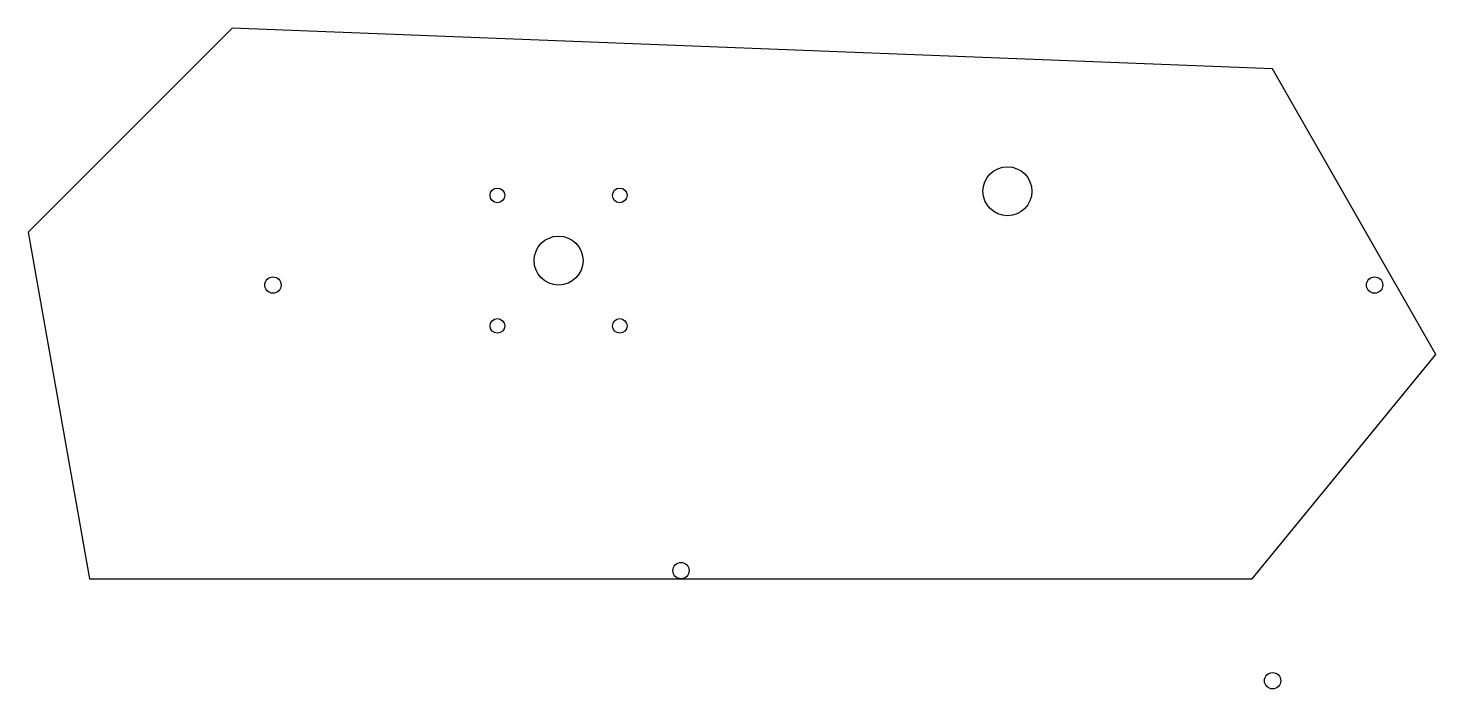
# Model space of a CAD drawing. Header units: metres. Extents: x -15 to 330, y -27 to 135.
import ezdxf

# ---------------------------------------------------------------- set-up
doc = ezdxf.new("R2010")
doc.units = ezdxf.units.M

msp = doc.modelspace()

# ---------------------------------------------------------------- linework, layer by layer
at = {"layer": 'HOLES'}
for centre, radius in [((225, 95), 6), ((115, 78), 6), ((45, 72), 2), ((315, 72), 2), ((145, 2), 2), ((290, -25), 2)]:
    msp.add_circle(centre, radius, dxfattribs=at)
at = {"layer": 'MOUNT'}
for centre in [(100, 94), (130, 94), (100, 62), (130, 62)]:
    msp.add_circle(centre, 1.8, dxfattribs=at)
at = {"layer": 'OUTLINE'}
for p, q in [((35, 135), (-15, 85)), ((290, 125), (35, 135)), ((330, 55), (290, 125)), ((-15, 85), (0, 0)), ((285, 0), (330, 55)), ((0, 0), (285, 0))]:
    msp.add_line(p, q, dxfattribs=at)

doc.saveas('drawing.dxf')
